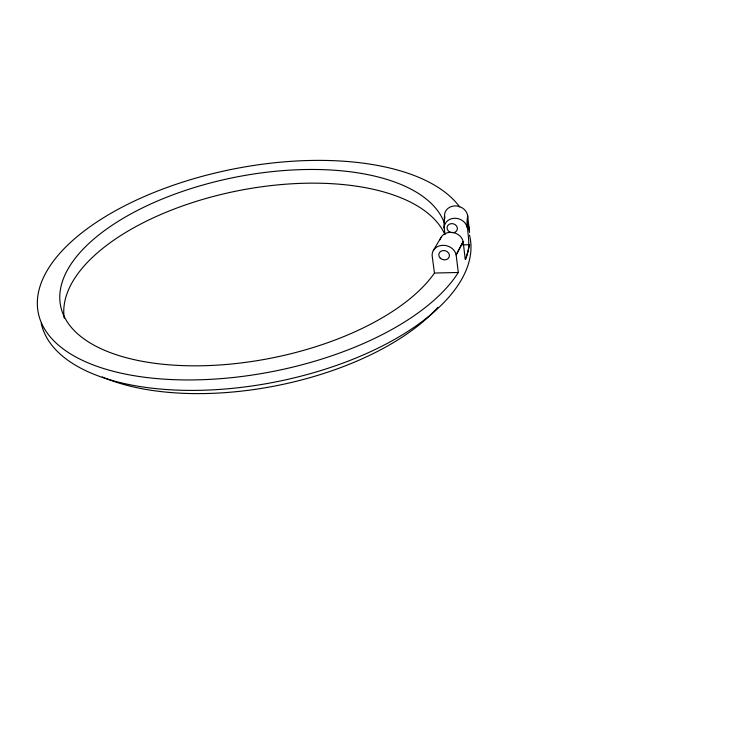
<?xml version="1.0" encoding="UTF-8"?>
<svg xmlns="http://www.w3.org/2000/svg" width="747" height="747" viewBox="0 0 747 747"><rect width="100%" height="100%" fill="white"/><g stroke="black" fill="none" stroke-linecap="round" stroke-linejoin="round"><path stroke-width="1.12" d="M444.932 233.886L444.213 228.162L444.53 215.911A11.7 10.197 15.6 0 1 454.867 205.92A11.7 10.197 15.6 0 1 467.547 215.164L467.641 215.892C465.428 230.375 472.898 245.446 465.222 259.078L465.745 259.069L469.704 244.689L462.346 244.895M459.657 206.947A219.487 103.133 -11.2 0 0 130.277 203.025A219.487 103.133 -11.2 0 0 120.155 372.958A219.487 103.133 -11.2 0 0 455.502 276.707L458.303 272.487L456.137 254.904L463.14 241.655A11.859 10.215 15.7 0 0 451.758 232.373A11.859 10.215 15.7 0 0 440.076 239.768M433.344 250.497L441.029 237.397M456.688 254.092L463.14 241.655L465.222 259.078M456.137 254.904A12.232 10.467 16 0 0 442.868 245.315A12.232 10.467 16 0 0 432.13 255.53L434.446 273.038L433.363 274.607A196.536 92.217 -11.2 0 1 125.3 357.449A196.536 92.217 -11.2 0 1 160.073 199.916A196.536 92.217 -11.2 0 1 444.605 223.708M434.446 273.038L458.303 272.487M444.81 218.18L444.53 215.911L444.213 228.162A11.672 10.113 15.5 0 1 454.521 218.264A11.672 10.113 15.5 0 1 467.164 227.462L467.641 215.892M467.547 215.164L469.536 232.242L469.051 228.489A219.487 103.133 -11.2 0 0 468.061 224.1M437.994 307.288A206.443 99.23 -11.2 0 1 102.292 376.964M469.508 235.072A218.656 103.964 -11.2 0 1 279.005 381.25A218.656 103.964 -11.2 0 1 41.216 323.246M64.251 318.138A195.434 93.328 -11.2 0 1 230.151 192.39A195.434 93.328 -11.2 0 1 444.96 234.623M451.655 232.69A5.229 4.529 15.8 0 1 447.789 225.519A5.229 4.529 15.8 0 1 456.529 225.93A5.229 4.529 15.8 0 1 453.009 232.756M440.263 258.154A5.388 4.613 16 0 0 449.236 256.884A5.388 4.613 16 0 0 442.84 250.59A5.388 4.613 16 0 0 440.263 258.154"/></g></svg>
